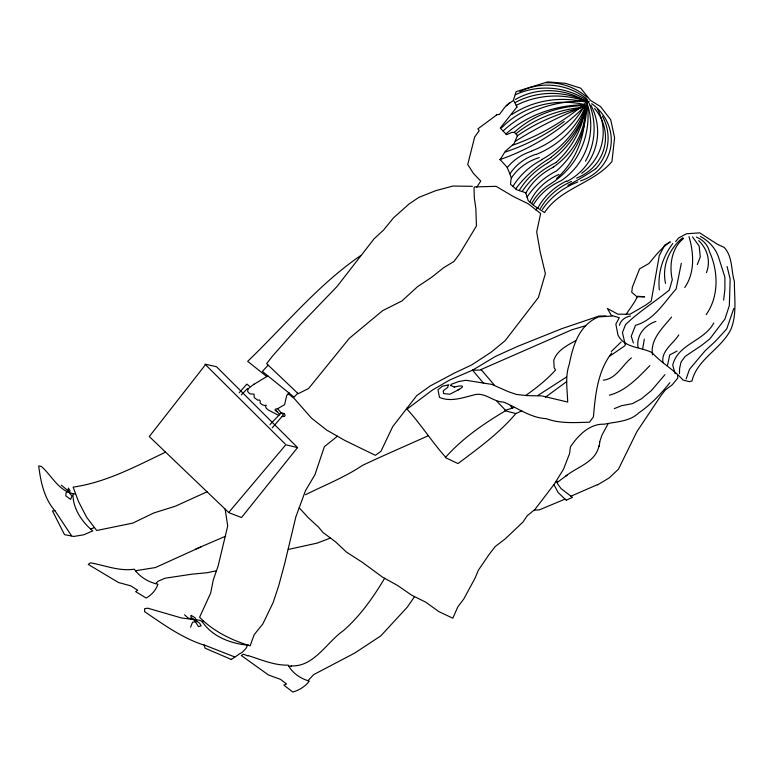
<?xml version="1.0" encoding="UTF-8"?>
<svg xmlns="http://www.w3.org/2000/svg" width="774" height="774" viewBox="0 0 774 774"><rect width="100%" height="100%" fill="white"/><g stroke="black" fill="none" stroke-linecap="round" stroke-linejoin="round"><path stroke-width="1.16" d="M662.979 362.774C660.957 350.874 673.187 343.782 678.808 334.929M679.466 373.707L679.591 368.453L681.062 361.961L685.232 356.35L701.389 345.543L709.893 338.838L724.909 319.111L729.331 305.633L730.163 279.008L727.067 266.479M557.522 481.273L557.425 483.586L561.053 488.578L572.479 497.392L566.365 500.149M68.131 491.345L68.393 488.104L70.134 491.103L68.663 491.742M599.26 446.288L599.744 441.935M723.622 300.148L724.89 289.418L724.89 277.131L718.33 256.523A41.893 36.068 1.6 0 0 700.393 236.428M642.565 349.297L644.316 339.157M667.536 365.183L669.723 354.908L677.115 351.057M681.304 263.353L676.147 288.925C663.947 302.576 654.34 319.865 635.493 325.332L631.226 336.274L633.403 342.959M450.836 385.655L451.232 384.291L458.914 381.495L465.522 380.344M599.463 442.505L602.037 434.959L608.132 423.668M733.8 308.507L726.699 328.969L715.234 341.46L705.114 350.767L689.537 369.246L686.161 378.892M248.067 388.732L247.632 391.451L249.77 393.802L254.075 394.14L254.201 397.546L257.761 400.206L259.367 399.945L260.199 400.864L260.161 403.041L262.047 404.657L264.805 405.576L266.188 405.15L265.666 406.253L266.121 408.121L268.433 410.065L278.853 415.483M697.297 264.602L700.257 256.871L699.193 246.113L692.469 236.854M625.624 343.791L624.85 345.804L609.796 356.117M598.999 445.631C595.835 462.455 576.94 466.751 565.368 476.426M190.578 627.182L192.532 622.257L197.157 621.377M536.034 210.16L537.03 207.78M384.668 578.236C373.31 597.286 360.355 615.756 343.559 630.52C326.812 642.072 314.041 667.12 291.121 665.882M247.738 644.974L245.851 648.602L242.252 652.366L238.498 654.388M684.748 287.512C694.994 272.922 693.901 253.011 688.995 236.592M626.195 314.399C629.949 308.294 634.622 302.963 637.495 296.248L644.645 296.819L636.905 296.752L631.748 292.291L632.348 287.183L639.576 268.868L648.941 263.508C655.268 255.807 661.809 247.496 670.332 241.875L664.692 245.058L659.264 255.691L651.234 301.076L645.903 304.966L630.055 314.196L617.981 314.225L607.406 308.516L611.334 315.366L619.306 317.737L615.862 324.103L617.933 334.958C624.434 348.3 640.698 346.684 652.192 352.702C661.267 363.006 673.835 369.527 682.987 380.015L689.373 381.65L691.966 380.992C697.113 359.107 721.397 348.958 731.033 329.076C737.109 313.741 734.226 297.671 734.42 281.707C730.917 270.145 732.881 256.91 724.212 247.409L717.643 244.41L699.677 232.848L686.528 233.777L678.759 237.85L675.634 241.614M247.961 388.935L253.949 384.175M476.629 187.434L480.751 181.058L473.456 173.463L467.748 164.514L474.675 136.969L479.203 130.661L477.897 128.832L496.415 115.162M611.683 352.992C597.663 371.172 595.322 394.73 593.435 416.838L589.469 422.236C575.005 422.488 559.999 423.862 546.26 418.657C530.529 417.912 517.709 407.859 503.574 402.083C493.599 401.977 486.295 393.124 476.097 394.421C464.158 397.11 451.532 402.519 439.506 397.401L437.968 389.757L442.476 386.149L448.949 384.852M414.525 596.667L407.317 607.116L380.847 635.851L354.724 653.072L313.741 674.58L307.936 680.694M706.188 314.583C719.123 296.355 718.388 271.016 709.342 251.366A23.017 19.901 0.4 0 0 696.368 237.096M472.401 186.311L452.809 186.06L435.51 190.752L418.715 197.457L408.866 204.152L393.54 217.804L383.643 229.975L374.045 238.847L336.99 286.564L300.302 324.664L272.235 356.398L266.633 363.664L298.174 393.705L308.594 388.509L349.287 338.354L382.656 310.645L401.88 300.98L417.573 286.67L431.621 277.295L443.715 267.678L453.99 261.457L459.698 253.669L476.426 225.998L475.884 208.777L474.317 198.028L474.027 187.714M202.266 622.248L203.175 621.058M516.877 107.054L500.256 128.078L506.244 134.357M713.792 322.99C704.069 341.334 677.889 343.82 672.722 365.096L675.102 373.678M664.934 374.674L651.495 390.493L641.317 398.881L632.339 403.67L621.454 405.731L614.256 408.643M297.535 447.604L241.517 517.525L228.92 512.717M521.85 410.888L515.842 413.539C499.346 433.198 478.419 448.185 458.131 463.51M669.878 382.685C660.861 393.908 650.847 404.676 638.889 412.803C629.485 421.811 616.268 421.607 604.368 424.2C589.653 423.533 577.994 435.481 570.419 446.927L569.577 453.545L563.511 469.247L554.029 484.466L534.892 509.505L527.171 515.784L523.06 521.937L505.354 538.791L495.157 546.57L488.597 555.19L478.409 570.186L474.917 578.41L463.8 598.97L457.84 606.826L452.838 618.203L438.935 611.654L425.768 602.191L411.478 595.08L397.749 585.57L382.772 577.307L362.309 562.301L346.452 552.094L335.558 541.829L322.922 532.435L318.578 527.171L308.342 517.758L299.199 507.773M671.542 317.088C662.718 327.953 650.034 339.341 652.453 354.85M289.147 392.766L286.67 395.62L284.6 404.638L277.914 408.546L275.273 409.233L275.147 410.51L277.15 411.807M272.225 427.896L283.458 414.816L281.378 412.687L269.933 424.626M239.205 392.708L246.848 384.107L249.654 386.303M268.143 365.183L262.376 371.433L294.11 397.149L297.777 393.192M241.324 394.866L247.138 388.877M649.86 365.618C638.25 377.48 625.953 390.86 609.361 395.195M155.593 583.664L158.186 581.168L165.123 578.217L191.884 574.182L207.064 572.731L216.343 570.815M683.636 238.421C671.551 247.951 669.055 265.482 672.296 279.743L669.229 290.134C654.814 301.86 638.956 311.632 625.537 324.606L622.441 332.627L625.053 343.917M631.391 357.878C622.141 365.376 616.346 378.796 603.323 380.16M611.286 351.483L621.145 341.973M509.418 102.903L504.658 107.451L499.501 114.368L496.269 114.823M337.425 436.217L324.383 446.666L314.95 474.694L305.469 490.716L295.842 516.906L284.677 563.636L278.688 585.841L273.203 602.414L262.831 623.96L254.162 634.69L250.118 645.826C231.445 640.185 213.392 631.332 199.605 617.255L210.673 593.068L213.295 579.803L218.104 566.065L227.711 525.981L225.118 509.079M557.241 482.415L567.139 475.091M525.652 395.524C536.401 387.909 546.87 379.744 555.616 369.933L554.155 367.814L553.758 360.307C557.077 350.322 567.11 345.533 575.633 340.647M360.674 255.594C317.824 284.929 284.89 325.622 247.67 361.332L266.798 376.599M545.535 397.12L566.645 381.611M506.157 105.68L513.336 100.494M267.833 375.941L253.64 384.494M597.48 484.911L609.167 477.945L618.426 469.247L636.896 431.65L660.909 395.688L665.253 390.048L672.296 384.736L677.801 378.002L677.531 374.751M231.213 659.535L238.585 654.562M538.201 395.253L566.433 377.083M597.683 317.263C578.904 325.612 572.895 345.862 569.277 364.273C564.981 376.599 567.294 389.438 567.7 402.045L542.777 396.124M555.461 482.608L557.367 481.428M445.243 456.757C431.708 441.499 420.746 424.123 407.037 409.107L432.443 390.038L449.704 380.015L472.556 370.166L495.476 356.408L517.574 346.404L561.634 328.737L599.134 316.024L605.858 315.956M506.051 410.433C483.924 423.533 462.359 438.326 445.331 457.589L457.366 463.268M459.417 389.254L449.858 394.247L443.579 393.569L443.27 390.725L447.933 387.232L447.904 385.239M457.947 390.057C467.457 384.939 459.843 385.404 454.048 387.155M165.578 452.132C135.847 466.345 106.193 482.386 73.114 487.117L78.59 501.697L86.553 517.148L96.711 530.5L132.76 523.108L153.774 512.969L175.417 506.186L207.045 491.8M201.066 546.85L155.371 567.565L135.45 570.738M305.478 494.741C324.558 485.182 344.614 477.403 362.484 465.387C384.098 455.17 406.098 445.718 427.877 435.917M195.619 549.114L225.669 536.179M570.651 496.327L597.305 484.718M565.059 499.095L539.478 509.824L534.428 510.201M506.515 134.695L511.856 132.402L514.304 132.373L516.897 134.647L517.255 136.04L514.159 143.548L505.229 151.365L500.13 159.638L507.009 167.126L509.147 172.128L511.237 177.681L510.492 184.309L516.829 189.794L525.72 192.755L528.245 200.718L533.905 205.613L544.557 212.55C560.618 187.985 593.503 183.535 611.953 161.524L614.585 137.743L610.734 119.757L600.46 106.541L590.417 100.368L580.79 88.197L565.455 83.331L547.673 81.909L516.123 91.651L513.462 100.069L517.1 107.112M90.655 529.106L93.915 527.781M330.44 538.027L317.117 543.135L288.228 549.472M505.035 410.501L514.13 407.463M585.676 325.709L571.841 329.792L481.06 369.527L494.586 385.355M598.447 316.914L612.157 316.044M288.605 666.298L291.459 666.133M474.298 186.931L496.105 186.321L513.443 196.596L528.178 203.746L540.649 213.508L536.692 231.9L540.175 251.889L545.38 273.599L538.414 297.477L505.132 340.695L490.929 352.344L471.695 364.931L454.319 373.116L430.199 385.965L416.722 395.649L392.728 426.6L380.934 451.319L375.4 455.325L344.972 440.522L326.696 430.092L311.506 418.154L294.159 398.417L288.228 393.685M472.372 370.243L481.467 370.001M282.084 416.499L284.474 416.451L285.122 415.435L284.387 413.48L281.349 413.026M541.916 395.92L526.949 395.611L516.413 394.44L508.363 391.692L491.819 384.388L466.19 380.315M94.457 563.578L90.316 562.853L88.284 564.43L118.47 582.512L130.787 585.87L137.637 590.233L135.653 591.626L146.17 598.05A54.025 36.223 28.6 0 0 157.964 584.186A27.09 18.46 27.4 0 1 134.357 569.19C120.609 571.27 107.518 566.413 94.302 563.559M204.897 364.099L216.497 366.731L297.603 447.624L285.809 444.779L228.698 512.514L149.295 436.555L205.487 364.68L285.19 443.995M505.751 410.946L515.842 413.539M248.58 645.235C230.971 643.745 212.192 636.76 202.14 621.483L199.808 620.313L181.406 617.952L147.892 608.219L144.719 608.606L144.544 611.605C163.382 624.415 182.209 638.144 204.133 645.129L205.1 648.206L231.426 659.506M75.426 493.996C59.163 492.332 52.361 476.087 41.322 466.393L38.7 465.929C40.674 481.651 44.108 498.524 54.906 510.685L52.468 510.879L64.484 534.631L73.694 536.45L83.718 534.795L92.745 530.925A51.897 36.001 29.5 0 1 73.027 493.812M247.844 655.472C261.109 659.661 274.112 665.456 288.334 665.176A26.442 17.773 21.4 0 0 309.242 681.091A52.719 35.169 22.9 0 1 292.853 692.062L283.864 685.106L286.574 683.993L280.507 679.369L268.462 674.976L241.324 655.52L243.394 654.185L247.951 655.917M194.835 620.216L188.208 618.039L184.541 614.827M450.836 385.558L454.677 387.039M204.026 644.897L234.764 656.971M61.262 485.134L68.441 491.006L66.051 492.651L65.8 495.873L70.589 499.404L72.001 495.911L69.428 492.864M566.123 500.139L558.131 492.535L554.049 484.824M496.918 401.261L505.712 410.52M275.583 409.891L279.646 414.313M277.595 408.72L281.881 413.587M472.537 370.146L483.682 383.411M510.24 405.441L512.32 408.324M54.896 510.646L71.527 535.772M406.66 408.159L407.424 409.494M665.534 283.41A59.366 50.513 -1.4 0 1 682.765 237.695M659.332 289.931A87.114 73.462 -2.4 0 1 672.77 243.51M638.008 347.458A30.66 25.455 4.7 0 1 655.907 321.404M619.403 325.303A14.919 12.529 6.6 0 1 630.51 316.005M698.709 240.608A37.355 32.285 2 0 1 706.449 272.622M515.813 133.873A120.938 107.712 7.5 0 1 584.564 107.189M584.564 113.381A104.674 98.24 27.6 0 1 556.061 162.443M522.373 191.149A93.441 82.402 7.4 0 1 555.877 162.617M586.789 108.089A116.381 109.889 31.1 0 1 551.001 157.296M515.658 188.914A130.961 114.184 5.7 0 1 551.204 157.48M531.728 203.504A58.766 52.1 9 0 1 549.617 184.502A91.119 84.956 23 0 0 587.553 106.947M564.246 121.499A246.19 230.749 64.1 0 1 505.509 151.965M519.141 190.636A89.9 79.509 7.7 0 1 548.002 162.85M525.517 193.558A73.259 65.035 8.3 0 1 553.584 167.078M595.67 168.79A301.754 283.516 63.9 0 1 567.806 185.334M602.414 116.284A50.765 47.079 11.7 0 1 595.864 168.616M588.821 102.594A74.904 69.65 18.4 0 1 585.492 161.166M586.286 104.713A99.159 93.373 26.9 0 1 548.176 162.666M585.957 106.976A83.902 78.658 22.8 0 1 552.829 167.436M545.893 82.76A55.767 51.761 13 0 1 586.856 97.137M515.349 94.747A69.747 64.165 13.2 0 1 587.563 100.726M515.049 102.613A74.052 67.831 12.2 0 1 587.601 101.858M511.904 114.542A88.836 80.622 10.7 0 1 587.011 102.439M515.32 141.294A410.665 323.842 1.7 0 1 587.302 105.264M517.284 135.856A182.635 158.331 5.5 0 1 577.036 108.824M511.391 178.001A54.935 49.284 11.7 0 1 539.275 157.567M512.881 186.495A81.58 72.466 9 0 1 542.071 159.686M586.121 106.038A104.829 99.13 28.9 0 1 541.877 159.512M587.031 102.816A97.35 92.425 27.7 0 1 535.85 154.558M509.989 173.821A52.845 47.533 12.1 0 1 535.647 154.384M507.299 167.523A54.799 49.313 12.6 0 1 531.632 151.201M583.76 107.209A112.472 107.209 32.3 0 1 531.999 150.833M586.731 106.212A100.533 94.022 25.8 0 1 556.448 170.957A83.911 74.014 7.7 0 0 527.046 197.167M584.341 106.628A98.259 91.496 24.8 0 1 556.593 178.533M529.948 201.966A62.8 55.738 8.7 0 1 558.905 174.479M533.305 204.868A67.919 59.975 8.3 0 1 561.285 180.623A75.929 70.686 19.3 0 0 587.04 103.194M586.024 102.642A263.673 246.267 67.8 0 1 513.065 145.096M587.447 103.561A254.888 237.763 63.2 0 1 499.772 159.638M514.004 132.625A102.11 91.796 8.2 0 1 586.518 105.651M505.838 133.999A117.484 104.954 8.4 0 1 583.886 104.761M503.323 130.767A113.033 101.355 8.7 0 1 589.188 101.452M516.19 105.39A82.77 75.436 11.7 0 1 588.414 102.226M501.591 127.884A85.972 78.019 10.6 0 1 583.877 104.384M597.625 109.037A57.053 53.058 13.6 0 1 581.622 173.308M594.606 108.524A48.752 45.231 11.8 0 1 576.562 178.107M540.436 208.467A72.137 63.516 7.2 0 1 571.493 181.464M537.795 208.119A71.237 62.81 7.4 0 1 566.665 180.952M542.371 209.493A79.983 70.115 6.8 0 1 577.859 181.977M590.91 105.196A63.004 58.572 15.7 0 1 566.887 181.484M591.665 103.677A47.92 44.399 10.7 0 1 610.86 146.015A47.92 44.399 10.7 0 1 580.529 180.913M515.436 99.44A64.687 59.579 12.8 0 1 584.554 100.591M519.867 91.651A58.718 54.364 13 0 1 587.321 99.401M191.168 615.398L190.849 617.304L199.644 623.196L201.134 625.885L198.492 626.611L195.174 621.532L196.161 620.651L194.99 617.662L191.168 615.398"/></g></svg>
